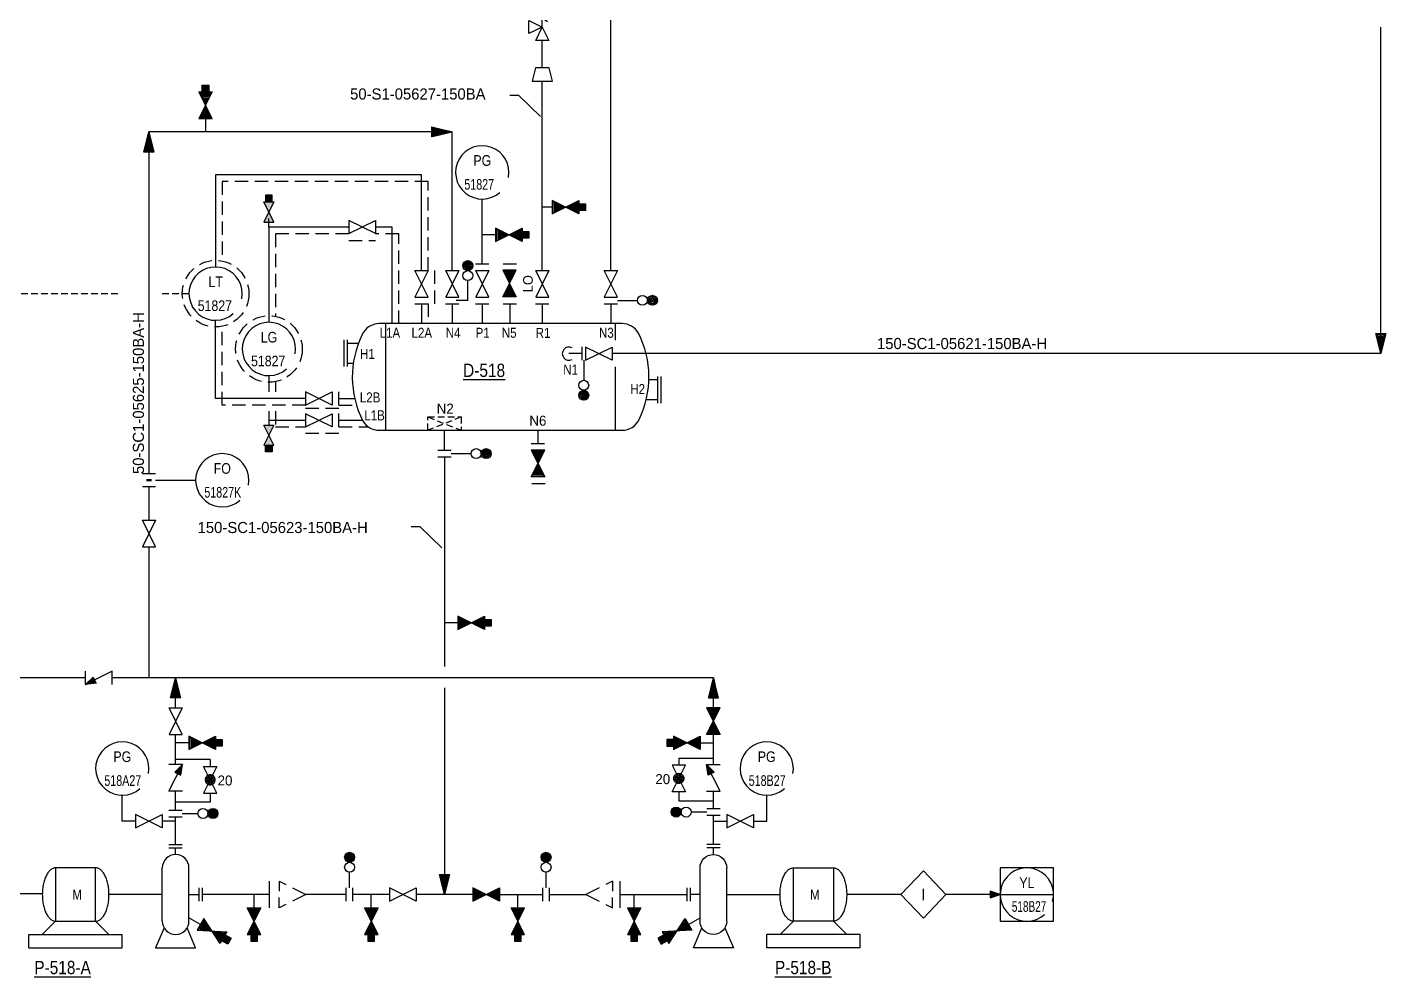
# Model space of a CAD drawing. Extents: x 31 to 826, y 161 to 498.
# Drawn here: x 212.1 to 517.8, y 160.9 to 374.6 of the extents above; entities that cross this region are included whole.
import ezdxf
from ezdxf.enums import TextEntityAlignment as Align

# ---------------------------------------------------------------- set-up
doc = ezdxf.new("R2010")
doc.units = 0
doc.header["$LTSCALE"] = 12
doc.header["$MEASUREMENT"] = 0
doc.header["$PDSIZE"] = 0.075
for name, pattern in [('DASHED2', [0.375, 0.25, -0.125]), ('ELEC-LN', [0.1875, 0.125, -0.0625]), ('HIDDEN2', [0.1875, 0.125, -0.0625])]:
    doc.linetypes.add(name, pattern=pattern)
doc.layers.get('0').update_dxf_attribs({"linetype": 'CONTINUOUS'})
for name, color, linetype in [('3', 7, 'CONTINUOUS'), ('ATEXT', 7, 'CONTINUOUS'), ('AUDIT_I_060309130809-71', 7, 'CONTINUOUS'), ('CODE', 1, 'CONTINUOUS'), ('EL', 3, 'DASHED2'), ('ELECT', 3, 'ELEC-LN'), ('ELECT1', 2, 'CONTINUOUS'), ('EQP', 3, 'CONTINUOUS'), ('EQUIP', 3, 'CONTINUOUS'), ('FREE-TEXT', 1, 'CONTINUOUS'), ('GRA', 7, 'CONTINUOUS'), ('INS', 2, 'CONTINUOUS'), ('INSATT', 2, 'CONTINUOUS'), ('LINENO', 2, 'CONTINUOUS'), ('MIN', 6, 'CONTINUOUS'), ('PIP', 1, 'CONTINUOUS'), ('TEMP', 3, 'CONTINUOUS'), ('TEXT', 7, 'CONTINUOUS')]:
    doc.layers.add(name, color=color, linetype=linetype)
doc.styles.add('AUDIT_D_060309130809-72', font='Dengl.ttf')
doc.styles.add('INS_TAG', font='Dengl.ttf')
doc.styles.add('LETTER', font='Dengl.ttf')
doc.styles.add('SIMPFRAC', font='Dengl.ttf')
doc.styles.get("Standard").update_dxf_attribs({"font": 'Dengl.ttf', "width": 0.75})
doc.styles.add('VAL_TAG', font='Dengl.ttf')
doc.linetypes.add('SOFTWARE', pattern='A,0.75,-0.053571,["O",Standard,S=0.1875,R=0,X=0,Y=-0.09375],-0.196429', length=1)
doc.dimstyles.new('JCO', dxfattribs={"dimtxt": 0.09375, "dimasz": 0.09375, "dimexe": 0.0625, "dimexo": 0.0625, "dimgap": 0.09375, "dimtad": 1, "dimtoh": 1, "dimdec": 4, "dimrnd": 0.0001, "dimzin": 3, "dimdsep": 46, "dimtxsty": 'AUDIT_D_060309130809-72', "dimcen": -0.125, "dimdle": 0.0625, "dimclrd": 2, "dimclre": 2, "dimclrt": 4, "dimadec": 0, "dimazin": 0, "dimtfac": 1, "dimtdec": 4, "dimtix": 1, "dimtmove": 0, "dimatfit": 3, "dimfxl": 1, "dimtolj": 1, "dimtzin": 0, "dimarcsym": 0})

# ---------------------------------------------------------------- blocks, each defined once
blk = doc.blocks.new('AA2')
at = {"layer": 'GRA', "color": 7, "linetype": 'Continuous'}
blk.add_lwpolyline([(0, 0), (0.188, 0.047), (0.188, -0.047), (0, 0), (0.175, 0.034), (0.175, -0.034), (0, 0), (0.162, 0.021), (0.162, -0.022), (0, 0), (0.15, 0.01), (0.15, -0.011), (0, 0), (0.139, 0)], dxfattribs=at)
blk = doc.blocks.new('VALLGA')
for p, q in [((0.125, -0.062), (-0.125, 0.062)), ((-0.125, -0.062), (0.125, 0.062)), ((-0.125, 0.062), (-0.125, -0.062)), ((0.125, 0.062), (0.125, -0.062))]:
    blk.add_line(p, q)
at = {"layer": 'TEXT', "style": 'VAL_TAG'}
for tag, p in [('DISPLAY', (0, 0.09)), ('VALVE_CODE', (0, -0.186))]:
    blk.add_attdef(tag, text='', height=0.09, dxfattribs=at).set_placement(p, align=Align.CENTER)
at = {"layer": 'TEXT', "style": 'VAL_TAG', "flags": 1}
for tag, p in [('VALVE_SIZE', (0, -0.31)), ('VALVE_LINE', (0, -0.434)), ('VALVE_SPEC', (0, -0.559)), ('VALVE_FITT', (0, -0.684)), ('VALVE_DWG', (0, -0.809))]:
    blk.add_attdef(tag, text='', height=0.09, dxfattribs=at).set_placement(p, align=Align.CENTER)
blk = doc.blocks.new('FSV014A')
for p, q in [((-0.062, 0.125), (0.062, 0.125)), ((0, 0), (-0.062, 0.125)), ((0.062, 0.125), (0, 0)), ((0, 0), (0.125, 0.062)), ((0.125, -0.062), (0, 0)), ((0, 0), (0, -0.225)), ((0.125, 0.062), (0.125, -0.062)), ((-0.05, -0.05), (0.05, -0.125)), ((-0.05, -0.1), (0.05, -0.175)), ((-0.05, -0.15), (0.05, -0.225))]:
    blk.add_line(p, q)
blk = doc.blocks.new('HV1')
at = {"layer": 'EQP', "color": 3, "linetype": 'Continuous'}
blk.add_lwpolyline([(0, 0), (0.026, 0.001), (0.052, 0.003), (0.078, 0.006), (0.104, 0.011), (0.129, 0.017), (0.155, 0.024), (0.179, 0.033), (0.203, 0.043), (0.227, 0.054), (0.25, 0.067), (0.272, 0.081), (0.294, 0.095), (0.315, 0.111), (0.335, 0.128), (0.354, 0.146), (0.372, 0.165), (0.389, 0.185), (0.405, 0.206), (0.419, 0.228), (0.433, 0.25), (0.446, 0.273), (0.457, 0.297), (0.467, 0.321), (0.476, 0.345), (0.483, 0.371), (0.489, 0.396), (0.494, 0.422), (0.497, 0.448), (0.499, 0.474), (0.5, 0.5), (0.499, 0.526), (0.497, 0.552), (0.494, 0.578), (0.489, 0.604), (0.483, 0.629), (0.476, 0.655), (0.467, 0.679), (0.457, 0.703), (0.446, 0.727), (0.433, 0.75), (0.419, 0.772), (0.405, 0.794), (0.389, 0.815), (0.372, 0.835), (0.354, 0.854), (0.335, 0.872), (0.315, 0.889), (0.294, 0.905), (0.272, 0.919), (0.25, 0.933), (0.227, 0.946), (0.203, 0.957), (0.179, 0.967), (0.155, 0.976), (0.129, 0.983), (0.104, 0.989), (0.078, 0.994), (0.052, 0.997), (0.026, 0.999), (0, 1)], dxfattribs=at)
blk = doc.blocks.new('F5')
at = {"layer": 'PIP'}
blk.add_lwpolyline([(0.15625, 0.0625), (0.15625, -0.0625)], dxfattribs=at)
blk = doc.blocks.new('A2')
at = {"layer": 'GRA', "color": 7, "linetype": 'Continuous'}
blk.add_lwpolyline([(0, 0), (-0.188, -0.047), (-0.188, 0.047), (0, 0), (-0.182, 0.04), (-0.182, -0.042), (0, 0), (-0.175, 0.034), (-0.175, -0.034), (0, 0), (-0.169, 0.028), (-0.169, -0.028), (0, 0), (-0.162, 0.022), (-0.162, -0.021), (0, 0), (-0.156, 0.016), (-0.156, -0.015), (0, 0), (-0.15, 0.011), (-0.15, -0.01), (0, 0), (-0.144, 0.006), (-0.144, -0.005), (0, 0), (-0.139, 0)], dxfattribs=at)
blk = doc.blocks.new('ORFFLG')
for p, q in [((0, -0.062), (0, 0.062)), ((0.059, -0.024), (0.059, 0.024)), ((0.06, -0.024), (0.06, 0.024)), ((0.061, -0.024), (0.061, 0.024)), ((0.062, -0.024), (0.062, 0.024)), ((0.064, -0.024), (0.064, 0.024)), ((0.066, -0.024), (0.066, 0.024)), ((0.066, -0.024), (0.066, 0.024)), ((0.125, 0.062), (0.125, -0.062))]:
    blk.add_line(p, q)
blk = doc.blocks.new('VN1')
at = {"layer": 'PIP', "color": 1, "linetype": 'Continuous'}
for points in [[(-0.125, -0.063), (-0.125, -0.063), (0.125, 0.063), (0.125, -0.063), (-0.125, 0.063), (-0.125, -0.063)], [(-0.116, -0.051), (-0.116, 0.053), (-0.106, 0.048), (-0.106, -0.047), (-0.098, -0.043), (-0.098, 0.043), (-0.089, 0.039), (-0.089, -0.039), (-0.081, -0.035), (-0.081, 0.035), (-0.072, 0.032), (-0.071, -0.032), (-0.064, -0.028), (-0.064, 0.028), (-0.056, 0.024), (-0.056, -0.023), (-0.048, -0.019), (-0.048, 0.02), (-0.04, 0.016), (-0.04, -0.016), (-0.033, -0.012), (-0.033, 0.012), (-0.024, 0.008), (-0.024, -0.008), (-0.018, -0.005), (-0.018, 0.006), (-0.012, 0.003), (-0.012, -0.002), (-0.006, 0)], [(0.116, -0.051), (0.116, 0.053), (0.106, 0.048), (0.106, -0.047), (0.098, -0.043), (0.098, 0.043), (0.089, 0.039), (0.089, -0.039), (0.081, -0.035), (0.081, 0.035), (0.072, 0.032), (0.071, -0.032), (0.064, -0.028), (0.064, 0.028), (0.056, 0.024), (0.056, -0.023), (0.048, -0.019), (0.048, 0.02), (0.04, 0.016), (0.04, -0.016), (0.033, -0.012), (0.033, 0.012), (0.024, 0.008), (0.024, -0.008), (0.018, -0.005), (0.018, 0.006), (0.012, 0.003), (0.012, -0.002), (0.006, 0)]]:
    blk.add_lwpolyline(points, dxfattribs=at)
blk = doc.blocks.new('VC1')
at = {"layer": 'PIP', "color": 1, "linetype": 'Continuous'}
for points in [[(-0.125, -0.063), (-0.125, -0.063), (-0.125, 0.063), (0.125, -0.063), (0.125, 0.063)], [(0.125, -0.063), (0.055, 0.007), (0.027, -0.049), (0.125, -0.063), (0.055, 0.003), (0.031, -0.046), (0.125, -0.063), (0.055, -0.001), (0.034, -0.043), (0.125, -0.063), (0.055, -0.006), (0.038, -0.041), (0.125, -0.063), (0.055, -0.01), (0.041, -0.038), (0.125, -0.063), (0.056, -0.013), (0.044, -0.037), (0.125, -0.063), (0.057, -0.015), (0.046, -0.036), (0.125, -0.063), (0.058, -0.018), (0.049, -0.035), (0.125, -0.063), (0.059, -0.021), (0.052, -0.035), (0.125, -0.063), (0.059, -0.023), (0.054, -0.034), (0.125, -0.063), (0.06, -0.026), (0.057, -0.033), (0.125, -0.063), (0.061, -0.028), (0.059, -0.032), (0.125, -0.063), (0.06, -0.03)]]:
    blk.add_lwpolyline(points, dxfattribs=at)
blk = doc.blocks.new('plug')
for p, q in [((0, 0.03125), (0.0625, 0.03125)), ((0, -0.03125), (0, 0.03125)), ((0.0625, 0.03125), (0.0625, -0.03125)), ((0.0625, -0.03125), (0, -0.03125))]:
    blk.add_line(p, q)
at = {"const_width": 0.0625}
blk.add_lwpolyline([(0.03125, -0.03125), (0.03125, 0.03125)], dxfattribs=at)
blk = doc.blocks.new('VALSGAC')
at = {"layer": 'AUDIT_I_060309130809-71'}
for p, q in [((-0.094, -0.047), (0.094, 0.047)), ((0.094, -0.047), (-0.094, 0.047)), ((-0.094, 0.047), (-0.094, -0.047)), ((0.094, 0.047), (0.094, -0.047))]:
    blk.add_line(p, q, dxfattribs=at)
for p in [(-0.094, 0), (0.094, 0)]:
    blk.add_point(p, dxfattribs=at)
blk.add_solid([(-0.094, 0.047), (-0.094, -0.047), (0.094, -0.047), (0.094, 0.047)], dxfattribs=at)
at = {"layer": 'CODE', "style": 'VAL_TAG'}
for tag, p in [('DISPLAY', (0, 0.108)), ('VALVE_CODE', (0, -0.188))]:
    blk.add_attdef(tag, text='', height=0.0938, dxfattribs=at).set_placement(p, align=Align.CENTER)
at = {"layer": 'CODE', "style": 'VAL_TAG', "flags": 1}
blk.add_attdef('VALVE_SIZE', text='', height=0.0938, dxfattribs=at).set_placement((0, -0.312), align=Align.CENTER)
for tag, p in [('VALVE_LINE', (0, -0.439)), ('VALVE_SPEC', (0, -0.564)), ('VALVE_FITT', (0, -0.689)), ('VALVE_DWG', (0, -0.814))]:
    blk.add_attdef(tag, text='', height=0.09, rotation=360, dxfattribs=at).set_placement(p, align=Align.CENTER)
blk = doc.blocks.new('INS07_new')
blk.add_lwpolyline([(-0.25, 0.25), (-0.25, -0.25), (0.25, -0.25), (0.25, 0.25)], close=True)
blk.add_lwpolyline([(-0.25, 0), (0.25, 0)])
blk.add_arc((0, 0), 0.25, 345.0872, 311.8048)
at = {"style": 'INS_TAG', "flags": 1}
blk.add_attdef('INS_HOST', text='', height=0.1, dxfattribs=at).set_placement((0, 0.269), align=Align.CENTER)
at = {"style": 'INS_TAG', "width": 0.8649}
for tag, p in [('INS_SERVICE', (0, 0.061)), ('INS_NUM', (0, -0.162))]:
    blk.add_attdef(tag, text='', height=0.1, dxfattribs=at).set_placement(p, align=Align.CENTER)
blk = doc.blocks.new('INS01B')
blk.add_arc((0, 0), 0.25, 349.1931, 311.4096)
at = {"style": 'INS_TAG', "flags": 1}
blk.add_attdef('INS_HOST', text='', height=0.1, dxfattribs=at).set_placement((0, 0.269), align=Align.CENTER)
at = {"style": 'INS_TAG'}
blk.add_attdef('INS_SERVICE', text='', height=0.1, dxfattribs=at).set_placement((0, 0.061), align=Align.CENTER)
blk.add_attdef('INS_NUM', (-0.168, -0.163), '', height=0.1, dxfattribs=at)
blk = doc.blocks.new('AA3')
at = {"layer": 'GRA', "color": 7, "linetype": 'Continuous'}
blk.add_lwpolyline([(0, 0), (0.094, 0.031), (0.094, -0.031), (0, 0), (0.088, 0.02), (0.088, -0.02), (0, 0), (0.082, 0.012), (0.082, -0.012), (0, 0), (0.076, 0.006), (0.076, -0.006), (0, 0), (0.072, 0)], dxfattribs=at)
blk = doc.blocks.new('PIP2')
at = {"layer": 'ATEXT', "color": 7, "linetype": 'Continuous'}
for p, q in [((0.063, 0), (0.063, 0)), ((-0.063, 0), (-0.063, 0))]:
    blk.add_line(p, q, dxfattribs=at)
at = {"layer": 'PIP', "color": 1, "linetype": 'Continuous'}
blk.add_lwpolyline([(0.063, -0.063), (0.063, -0.063), (-0.063, -0.094), (-0.063, 0.094), (0.063, 0.063), (0.063, -0.063)], dxfattribs=at)
blk = doc.blocks.new('-VGL1')
at = {"layer": '3', "color": 1, "linetype": 'Continuous'}
for points in [[(-0.125, -0.063), (-0.125, -0.063), (-0.125, 0.063), (0.125, -0.063), (0.125, 0.063), (-0.125, -0.063)], [(-0.047, 0), (-0.047, 0), (0, 0.047), (0.047, 0), (0, -0.047), (-0.047, 0)], [(0.047, 0), (0.047, 0.002), (0.047, 0.003), (0.047, 0.005), (0.046, 0.007), (0.046, 0.008), (0.046, 0.01), (0.045, 0.011), (0.045, 0.013), (0.045, 0.014), (0.044, 0.016), (0.043, 0.018), (0.043, 0.019), (0.042, 0.021), (0.041, 0.022), (0.041, 0.023), (0.04, 0.025), (0.039, 0.026), (0.038, 0.028), (0.037, 0.029), (0.036, 0.03), (0.035, 0.031), (0.034, 0.033), (0.033, 0.034), (0.031, 0.035), (0.03, 0.036), (0.029, 0.037), (0.028, 0.038), (0.026, 0.039), (0.025, 0.04), (0.023, 0.041), (0.022, 0.041), (0.021, 0.042), (0.019, 0.043), (0.018, 0.043), (0.016, 0.044), (0.014, 0.045), (0.013, 0.045), (0.011, 0.045), (0.01, 0.046), (0.008, 0.046), (0.007, 0.046), (0.005, 0.047), (0.003, 0.047), (0.002, 0.047), (0, 0.047), (-0.002, 0.047), (-0.003, 0.047), (-0.005, 0.047), (-0.007, 0.046), (-0.008, 0.046), (-0.01, 0.046), (-0.011, 0.045), (-0.013, 0.045), (-0.014, 0.045), (-0.016, 0.044), (-0.018, 0.043), (-0.019, 0.043), (-0.021, 0.042), (-0.022, 0.041), (-0.023, 0.041), (-0.025, 0.04), (-0.026, 0.039), (-0.028, 0.038), (-0.029, 0.037), (-0.03, 0.036), (-0.031, 0.035), (-0.033, 0.034), (-0.034, 0.033), (-0.035, 0.031), (-0.036, 0.03), (-0.037, 0.029), (-0.038, 0.028), (-0.039, 0.026), (-0.04, 0.025), (-0.041, 0.023), (-0.041, 0.022), (-0.042, 0.021), (-0.043, 0.019), (-0.043, 0.018), (-0.044, 0.016), (-0.045, 0.014), (-0.045, 0.013), (-0.045, 0.011), (-0.046, 0.01), (-0.046, 0.008), (-0.046, 0.007), (-0.047, 0.005), (-0.047, 0.003), (-0.047, 0.002), (-0.047, 0), (-0.047, -0.002), (-0.047, -0.003), (-0.047, -0.005), (-0.046, -0.007), (-0.046, -0.008)], [(-0.031, 0), (-0.031, 0), (0, 0.031), (0.031, 0), (0, -0.031), (-0.031, 0)], [(-0.016, 0), (-0.016, 0), (0, 0.016), (0.016, 0), (0, -0.016), (-0.016, 0)], [(-0.046, -0.008), (-0.046, -0.01), (-0.045, -0.011), (-0.045, -0.013), (-0.045, -0.014), (-0.044, -0.016), (-0.043, -0.018), (-0.043, -0.019), (-0.042, -0.021), (-0.041, -0.022), (-0.041, -0.023), (-0.04, -0.025), (-0.039, -0.026), (-0.038, -0.028), (-0.037, -0.029), (-0.036, -0.03), (-0.035, -0.031), (-0.034, -0.033), (-0.033, -0.034), (-0.031, -0.035), (-0.03, -0.036), (-0.029, -0.037), (-0.028, -0.038), (-0.026, -0.039), (-0.025, -0.04), (-0.023, -0.041), (-0.022, -0.041), (-0.021, -0.042), (-0.019, -0.043), (-0.018, -0.043), (-0.016, -0.044), (-0.014, -0.045), (-0.013, -0.045), (-0.011, -0.045), (-0.01, -0.046), (-0.008, -0.046), (-0.007, -0.046), (-0.005, -0.047), (-0.003, -0.047), (-0.002, -0.047), (0, -0.047), (0.002, -0.047), (0.003, -0.047), (0.005, -0.047), (0.007, -0.046), (0.008, -0.046), (0.01, -0.046), (0.011, -0.045), (0.013, -0.045), (0.014, -0.045), (0.016, -0.044), (0.018, -0.043), (0.019, -0.043), (0.021, -0.042), (0.022, -0.041), (0.023, -0.041), (0.025, -0.04), (0.026, -0.039), (0.028, -0.038), (0.029, -0.037), (0.03, -0.036), (0.031, -0.035), (0.033, -0.034), (0.034, -0.033), (0.035, -0.031), (0.036, -0.03), (0.037, -0.029), (0.038, -0.028), (0.039, -0.026), (0.04, -0.025), (0.041, -0.023), (0.041, -0.022), (0.042, -0.021), (0.043, -0.019), (0.043, -0.018), (0.044, -0.016), (0.045, -0.014), (0.045, -0.013), (0.045, -0.011), (0.046, -0.01), (0.046, -0.008), (0.046, -0.007), (0.047, -0.005), (0.047, -0.003), (0.047, -0.002), (0.047, 0)]]:
    blk.add_lwpolyline(points, dxfattribs=at)
at = {"layer": 'ATEXT', "color": 7, "linetype": 'Continuous'}
for p, q in [((-0.125, 0), (-0.125, 0)), ((0.125, 0), (0.125, 0))]:
    blk.add_line(p, q, dxfattribs=at)
blk = doc.blocks.new('S7')
for p, q in [((0, 0.0625), (0, 0.0157)), ((0, -0.0625), (0, -0.014))]:
    blk.add_line(p, q)
for points in [[(0, 0.0625), (0.0312, 0.0469)], [(0.0625, 0.0312), (0.125, 0), (0.0625, -0.0312)], [(0.0312, -0.0469), (0, -0.0625)]]:
    blk.add_lwpolyline(points)

msp = doc.modelspace()

# ---------------------------------------------------------------- linework, layer by layer
at = {"layer": 'EL', "color": 3}
for p, q in [((255.96, 339.86), (255.96, 321.94)), ((302.26, 339.86), (255.96, 339.86)), ((302.26, 319.84), (302.26, 339.86)), ((284.46, 328.09), (267.96, 328.09)), ((267.96, 328.09), (267.96, 309.49)), ((295.71, 328.09), (290.46, 328.09)), ((295.71, 307.84), (295.71, 328.09)), ((284.46, 326.59), (290.46, 326.59)), ((303.76, 312.34), (303.76, 319.84)), ((302.26, 312.34), (302.26, 307.84)), ((255.96, 289.49), (255.96, 307.24)), ((267.96, 294.79), (267.96, 292.53)), ((274.71, 289.49), (255.96, 289.49)), ((267.96, 288.12), (267.96, 284.59)), ((282.21, 288.74), (274.71, 288.74)), ((282.21, 289.49), (286.16, 289.49)), ((267.96, 284.59), (274.71, 284.59)), ((282.21, 284.59), (288.85, 284.59)), ((282.21, 283.09), (274.71, 283.09))]:
    msp.add_line(p, q, dxfattribs=at)
for centre in [(254.46, 314.59), (266.46, 302.14)]:
    msp.add_circle(centre, 7.5, dxfattribs=at)
at = {"layer": 'ELECT'}
for points in [[(232.42, 314.59), (192.21, 314.59)], [(248.46, 314.59), (241.71, 314.59)]]:
    msp.add_lwpolyline(points, dxfattribs=at)
at = {"layer": 'ELECT1', "linetype": 'SOFTWARE'}
for p, q in [((215.46, 179.52), (203.26, 179.52)), ((408.64, 179.37), (396.45, 179.37)), ((430.99, 179.37), (418.79, 179.37))]:
    msp.add_line(p, q, dxfattribs=at)
at = {"layer": 'EQP'}
for p, q in [((283.31, 304.2), (283.31, 298.2)), ((284.06, 304.2), (284.06, 298.2)), ((284.06, 303.45), (286.59, 303.45)), ((284.06, 298.95), (285.44, 298.95)), ((353.85, 295.2), (351.94, 295.2)), ((353.85, 295.95), (353.85, 289.95)), ((354.6, 295.95), (354.6, 289.95)), ((353.85, 290.7), (351.33, 290.7))]:
    msp.add_line(p, q, dxfattribs=at)
at = {"layer": 'EQP', "color": 3, "linetype": 'Continuous'}
for p, q in [((245.46, 188.37), (245.46, 189.87)), ((366.45, 188.37), (366.45, 189.87)), ((218.46, 185.37), (218.46, 173.37)), ((227.46, 185.37), (218.46, 185.37)), ((227.46, 173.37), (227.46, 185.37)), ((384.45, 173.37), (384.45, 185.37)), ((384.45, 185.37), (393.45, 185.37)), ((393.45, 185.37), (393.45, 173.37)), ((242.46, 179.37), (230.46, 179.37)), ((248.46, 179.37), (250.71, 179.37)), ((363.45, 179.37), (361.2, 179.37)), ((369.45, 179.37), (381.45, 179.37)), ((218.46, 173.37), (215.46, 170.37)), ((218.46, 173.37), (227.46, 173.37)), ((230.46, 170.37), (227.46, 173.37)), ((242.84, 171.89), (240.96, 167.37)), ((249.96, 167.37), (248.07, 171.89)), ((361.95, 167.37), (363.83, 171.89)), ((369.06, 171.89), (370.95, 167.37)), ((381.45, 170.37), (384.45, 173.37)), ((393.45, 173.37), (384.45, 173.37)), ((393.45, 173.37), (396.45, 170.37)), ((212.46, 170.37), (233.46, 170.37)), ((212.46, 167.37), (212.46, 170.37)), ((233.46, 167.37), (233.46, 170.37)), ((399.45, 170.37), (378.45, 170.37)), ((378.45, 167.37), (378.45, 170.37)), ((399.45, 167.37), (399.45, 170.37)), ((212.46, 167.37), (233.46, 167.37)), ((240.96, 167.37), (249.96, 167.37)), ((370.95, 167.37), (361.95, 167.37)), ((399.45, 167.37), (378.45, 167.37))]:
    msp.add_line(p, q, dxfattribs=at)
for points in [[(248.46, 185.37, 1), (242.46, 185.37, 1)], [(363.45, 185.37, -1), (369.45, 185.37, -1)], [(242.46, 173.37, 1), (248.46, 173.37, 1)], [(369.45, 173.37, -1), (363.45, 173.37, -1)]]:
    msp.add_lwpolyline(points, format="xyb", dxfattribs=at)
for points in [[(242.46, 173.37), (242.46, 185.37)], [(248.46, 173.36), (248.46, 185.37)], [(363.45, 173.36), (363.45, 185.37)], [(369.45, 173.37), (369.45, 185.37)]]:
    msp.add_lwpolyline(points, dxfattribs=at)
at = {"layer": 'EQUIP'}
for p, q in [((299.26, 312.34), (302.26, 312.34)), ((300.76, 312.34), (300.76, 307.84)), ((306.21, 312.34), (309.21, 312.34)), ((307.71, 312.34), (307.71, 307.84)), ((312.96, 312.34), (315.96, 312.34)), ((314.46, 312.34), (314.46, 307.84)), ((319.18, 312.34), (322.18, 312.34)), ((320.68, 312.34), (320.68, 307.84)), ((326.46, 312.34), (329.46, 312.34)), ((327.96, 312.34), (327.96, 307.84)), ((341.86, 312.34), (344.86, 312.34)), ((343.36, 312.34), (343.36, 307.84)), ((344.46, 307.84), (292.71, 307.84)), ((292.71, 307.84), (292.71, 283.84)), ((344.46, 304.09), (344.46, 307.84)), ((336.96, 301.09), (333.96, 301.09)), ((336.96, 299.59), (336.96, 302.59)), ((344.46, 283.84), (344.46, 298.09)), ((282.21, 289.49), (282.21, 292.49)), ((282.21, 290.99), (285.76, 290.99)), ((282.21, 284.59), (282.21, 287.59)), ((282.21, 286.09), (287.52, 286.09)), ((292.71, 283.84), (344.46, 283.84)), ((305.95, 279.34), (305.95, 283.84)), ((304.45, 279.34), (307.45, 279.34)), ((304.45, 277.84), (307.45, 277.84))]:
    msp.add_line(p, q, dxfattribs=at)
at = {"layer": 'EQUIP', "linetype": 'HIDDEN2'}
for p, q in [((302.2, 283.84), (302.2, 286.84)), ((302.2, 286.84), (309.7, 286.84)), ((302.2, 286.84), (309.7, 283.84)), ((309.7, 286.84), (302.2, 283.84)), ((309.7, 286.84), (309.7, 283.84))]:
    msp.add_line(p, q, dxfattribs=at)
at = {"layer": 'EQUIP'}
for points in [[(292.71, 307.84), (291.26, 307.84, 0.293974), (287.42, 305.38, 0.235907), (287.58, 285.97, 0.269638), (291.26, 283.84), (292.71, 283.84)], [(349.75, 286.31, 0.235907), (349.58, 305.71, 0.269638), (345.91, 307.84), (344.46, 307.84)], [(344.46, 283.84), (345.91, 283.84, 0.293974), (349.75, 286.31, 0.235907)]]:
    msp.add_lwpolyline(points, format="xyb", dxfattribs=at)
msp.add_arc((333.96, 301.09), 1.5, 62.1214, 297.8786, dxfattribs=at)
at = {"layer": 'INS'}
for p, q in [((300.76, 341.36), (254.46, 341.36)), ((254.46, 341.36), (254.46, 320.59)), ((300.76, 319.84), (300.76, 341.36)), ((314.46, 321.34), (314.46, 335.89)), ((284.46, 329.59), (266.46, 329.59)), ((266.46, 329.59), (266.46, 308.14)), ((317.46, 327.81), (314.46, 327.81)), ((254.46, 290.99), (254.46, 308.59)), ((266.46, 296.14), (266.46, 292.53)), ((274.71, 290.99), (254.46, 290.99)), ((266.46, 288.17), (266.46, 284.97)), ((266.46, 286.09), (274.71, 286.09)), ((233.46, 195.87), (233.46, 201.72)), ((378.45, 195.87), (378.45, 201.72)), ((236.46, 195.87), (233.46, 195.87)), ((375.45, 195.87), (378.45, 195.87))]:
    msp.add_line(p, q, dxfattribs=at)
at = {"layer": 'INS', "color": 2, "linetype": 'Continuous'}
for p, q in [((408.64, 179.37), (413.72, 184.71)), ((413.72, 184.71), (418.79, 179.37)), ((413.72, 174.03), (408.64, 179.37)), ((418.79, 179.37), (413.72, 174.03))]:
    msp.add_line(p, q, dxfattribs=at)
at = {"layer": 'INS'}
for points in [[(266.46, 329.59), (266.46, 331.47)], [(240.96, 272.59), (249.96, 272.59)]]:
    msp.add_lwpolyline(points, dxfattribs=at)
at = {"layer": 'MIN', "color": 6, "linetype": 'Continuous'}
for p, q in [((343.36, 319.84), (343.36, 389.59)), ((516.63, 301.09), (516.63, 374.53)), ((327.96, 365.42), (327.96, 371.59)), ((327.96, 319.84), (327.96, 362.42)), ((252.16, 353.98), (252.16, 350.98)), ((307.71, 350.98), (239.46, 350.98)), ((239.46, 350.98), (239.46, 274.09)), ((307.71, 319.84), (307.71, 350.98)), ((330.21, 334.07), (327.96, 334.07)), ((294.21, 329.59), (290.46, 329.59)), ((294.21, 307.84), (294.21, 329.59)), ((516.63, 301.09), (343.71, 301.09)), ((326.99, 283.84), (326.99, 280.84)), ((325.49, 280.84), (328.49, 280.84)), ((305.95, 277.84), (305.95, 230.71)), ((239.46, 271.09), (239.46, 263.59)), ((239.46, 257.59), (239.46, 228.12)), ((308.95, 240.5), (305.95, 240.5)), ((225.21, 228.12), (208.81, 228.12)), ((366.45, 228.12), (231.21, 228.12)), ((245.46, 221.37), (245.46, 228.12)), ((366.45, 221.37), (366.45, 228.12)), ((305.95, 225.92), (305.95, 179.37)), ((245.46, 208.62), (245.46, 215.37)), ((366.45, 208.62), (366.45, 215.37)), ((248.46, 213.49), (245.46, 213.49)), ((363.45, 213.49), (366.45, 213.49)), ((253.23, 209.75), (245.46, 209.75)), ((253.23, 209.75), (253.23, 208.19)), ((358.67, 210.06), (366.45, 210.06)), ((358.67, 210.06), (358.67, 208.5)), ((245.46, 198.36), (245.46, 202.62)), ((253.23, 202.19), (253.23, 200.13)), ((358.67, 202.5), (358.67, 200.44)), ((366.45, 198.67), (366.45, 202.62)), ((253.23, 200.13), (245.46, 200.13)), ((358.67, 200.44), (366.45, 200.44)), ((245.46, 195.87), (242.46, 195.87)), ((245.46, 190.62), (245.46, 196.86)), ((366.45, 190.62), (366.45, 197.17)), ((366.45, 195.87), (369.45, 195.87)), ((266.47, 179.37), (251.46, 179.37)), ((263.09, 176.37), (263.09, 179.37)), ((283.85, 179.37), (274.72, 179.37)), ((293.6, 179.37), (285.35, 179.37)), ((289.48, 176.37), (289.48, 179.37)), ((312.3, 179.37), (299.6, 179.37)), ((318.3, 179.37), (328.05, 179.37)), ((322.43, 176.37), (322.43, 179.37)), ((329.55, 179.37), (337.78, 179.37)), ((345.43, 179.37), (360.45, 179.37)), ((348.65, 176.37), (348.65, 179.37)), ((251.05, 172.64), (248.46, 174.14)), ((360.85, 172.64), (363.45, 174.14))]:
    msp.add_line(p, q, dxfattribs=at)
at = {"layer": 'PIP'}
for p, q in [((310.06, 320.9), (311.19, 322.03)), ((310.44, 320.9), (311.19, 321.65)), ((310.81, 320.9), (311.19, 321.28)), ((311.19, 322.03), (312.31, 320.9)), ((311.19, 321.65), (311.94, 320.9)), ((311.19, 321.28), (311.56, 320.9)), ((312.96, 321.34), (315.96, 321.34)), ((319.18, 321.34), (322.18, 321.34)), ((311.19, 319.78), (310.06, 320.9)), ((310.06, 320.9), (310.44, 320.9)), ((311.19, 320.15), (310.44, 320.9)), ((310.44, 320.9), (310.81, 320.9)), ((311.19, 320.53), (310.81, 320.9)), ((312.31, 320.9), (311.19, 319.78)), ((311.94, 320.9), (311.19, 320.15)), ((311.56, 320.9), (311.19, 320.53)), ((311.19, 313.03), (308.58, 313.03)), ((351.61, 313.09), (352.74, 314.22)), ((352.74, 311.97), (351.61, 313.09)), ((351.99, 313.09), (352.74, 313.84)), ((352.74, 312.34), (351.99, 313.09)), ((352.36, 313.09), (352.74, 313.47)), ((352.74, 312.72), (352.36, 313.09)), ((352.74, 314.22), (353.86, 313.09)), ((352.74, 314.22), (352.74, 313.84)), ((352.74, 313.84), (353.49, 313.09)), ((352.74, 313.84), (352.74, 313.47)), ((352.74, 313.47), (353.11, 313.09)), ((353.86, 313.09), (352.74, 311.97)), ((353.49, 313.09), (352.74, 312.34)), ((353.11, 313.09), (352.74, 312.72)), ((336.16, 291.72), (337.28, 292.84)), ((337.28, 290.59), (336.16, 291.72)), ((336.53, 291.72), (337.28, 292.47)), ((337.28, 290.97), (336.53, 291.72)), ((336.91, 291.72), (337.28, 292.09)), ((337.28, 291.34), (336.91, 291.72)), ((337.28, 292.84), (338.41, 291.72)), ((337.28, 292.47), (338.03, 291.72)), ((337.28, 292.09), (337.66, 291.72)), ((338.41, 291.72), (337.28, 290.59)), ((338.03, 291.72), (337.28, 290.97)), ((337.66, 291.72), (337.28, 291.34)), ((338.03, 291.72), (337.66, 291.72)), ((338.41, 291.72), (338.03, 291.72)), ((314.2, 278.59), (315.33, 279.72)), ((315.33, 277.47), (314.2, 278.59)), ((314.58, 278.59), (315.33, 279.34)), ((315.33, 277.84), (314.58, 278.59)), ((314.95, 278.59), (315.33, 278.97)), ((315.33, 278.22), (314.95, 278.59)), ((315.33, 279.72), (316.45, 278.59)), ((315.33, 279.72), (315.33, 279.34)), ((315.33, 279.34), (316.08, 278.59)), ((315.33, 279.34), (315.33, 278.97)), ((315.33, 278.97), (315.7, 278.59)), ((316.45, 278.59), (315.33, 277.47)), ((316.08, 278.59), (315.33, 277.84)), ((315.7, 278.59), (315.33, 278.22)), ((243.96, 198.36), (246.96, 198.36)), ((243.96, 196.86), (246.96, 196.86)), ((367.95, 198.67), (364.95, 198.67)), ((367.95, 197.17), (364.95, 197.17)), ((266.47, 182.37), (266.47, 176.37)), ((283.85, 177.87), (283.85, 180.87)), ((285.35, 177.87), (285.35, 180.87)), ((328.05, 177.87), (328.05, 180.87)), ((329.55, 177.87), (329.55, 180.87)), ((345.43, 182.37), (345.43, 176.37))]:
    msp.add_line(p, q, dxfattribs=at)
at = {"layer": 'PIP', "color": 1, "linetype": 'Continuous'}
for p, q in [((243.96, 190.62), (246.96, 190.62)), ((243.96, 189.87), (246.96, 189.87)), ((367.95, 190.62), (364.95, 190.62)), ((367.95, 189.87), (364.95, 189.87))]:
    msp.add_line(p, q, dxfattribs=at)
at = {"layer": 'PIP'}
for points in [[(311.19, 319.78), (311.19, 322.03)], [(311.19, 313.03), (311.19, 317.53)], [(344.86, 313.09), (349.36, 313.09)], [(351.61, 313.09), (353.86, 313.09)], [(337.28, 299.59), (337.28, 295.09)], [(337.28, 292.84), (337.28, 290.59)], [(307.45, 278.59), (311.95, 278.59)], [(314.2, 278.59), (316.45, 278.59)], [(325.58, 271.84), (328.59, 271.84)], [(246.96, 197.61), (250.47, 197.61)], [(364.95, 197.92), (361.43, 197.92)], [(284.6, 180.87), (284.6, 184.38)], [(328.8, 180.87), (328.8, 184.38)]]:
    msp.add_lwpolyline(points, dxfattribs=at)
at = {"layer": 'PIP', "const_width": 1.12}
for points in [[(253.85, 198.17, 1), (253.85, 197.04, 1)], [(358.06, 198.48, -1), (358.06, 197.35, -1)], [(285.16, 187.76, -1), (284.04, 187.76, -1)], [(329.36, 187.76, -1), (328.24, 187.76, -1)]]:
    msp.add_lwpolyline(points, format="xyb", close=True, dxfattribs=at)
at = {"layer": 'PIP'}
for centre in [(311.19, 320.9), (311.19, 318.65), (350.49, 313.09), (352.74, 313.09), (337.28, 293.97), (337.28, 291.72), (313.08, 278.59), (315.33, 278.59), (251.6, 197.61), (253.85, 197.61), (358.06, 197.92), (360.31, 197.92), (284.6, 187.76), (284.6, 185.51), (328.8, 187.76), (328.8, 185.51)]:
    msp.add_circle(centre, 1.12, dxfattribs=at)

# ---------------------------------------------------------------- block references
at = {"color": 7, "linetype": 'Continuous', "zscale": 24}
for name, p, xscale, yscale in [('A2', (307.63, 350.98), 23.9998928832, 23.9998928832), ('VC1', (228.21, 228.12), -23.9998928832, 23.9998928832), ('HV1', (218.46, 185.37), -5.999973220799999, -11.9999464416), ('HV1', (227.46, 173.37), 5.999973220799999, 11.9999464416), ('HV1', (384.45, 173.37), -5.999973220799999, 11.9999464416), ('HV1', (393.45, 185.37), 5.999973220799999, -11.9999464416), ('F5', (247.71, 179.37), 23.9998928832, 23.9998928832), ('F5', (364.2, 179.37), -23.9998928832, 23.9998928832)]:
    msp.add_blockref(name, p, dxfattribs=dict(at, xscale=xscale, yscale=yscale))
for name, p, xscale, yscale, rotation in [('A2', (239.46, 350.98), 23.9998928832, 23.9998928832, 89.99999713521694), ('VN1', (320.59, 316.85), -23.99989288320005, -23.99989288320005, 89.99999713521694), ('AA2', (516.63, 301.09), 23.9998928832, 23.9998928832, 89.99999713521694), ('VN1', (326.99, 276.34), -23.99989288320005, -23.99989288320005, 89.99999713521694), ('A2', (245.46, 228.12), 23.9998928832, 23.9998928832, 89.99999713521694), ('A2', (366.45, 228.12), -23.9998928832, 23.9998928832, 270.0000028647831), ('VN1', (366.45, 218.37), -23.99989288320005, -23.99989288320005, 89.99999713521694), ('VC1', (245.46, 205.62), 23.9998928832, 23.9998928832, 90.00000000000001), ('-VGL1', (253.23, 205.19), 23.9998928832, 23.9998928832, 270), ('-VGL1', (358.67, 205.5), -23.9998928832, 23.9998928832, 90), ('VC1', (366.45, 205.62), -23.9998928832, 23.9998928832, 270), ('A2', (305.95, 179.37), 23.9998928832, 23.9998928832, 269.999997135217), ('VN1', (315.3, 179.37), -23.99989288320006, -23.99989288320006, 179.9999971352169)]:
    msp.add_blockref(name, p, dxfattribs=dict(at, xscale=xscale, yscale=yscale, rotation=rotation))
at = {"layer": 'EQP', "color": 3, "linetype": 'Continuous', "yscale": 23.9998928832, "zscale": 24}
for p, xscale in [((246.96, 179.37), 23.9998928832), ((364.95, 179.37), -23.9998928832)]:
    msp.add_blockref('F5', p, dxfattribs=dict(at, xscale=xscale))
at = {"layer": 'FREE-TEXT', "color": 7, "linetype": 'Continuous', "xscale": -24, "yscale": 24, "zscale": 24, "rotation": 270}
msp.add_blockref('PIP2', (327.96, 363.92), dxfattribs=at)
at = {"layer": 'INS'}
ref = msp.add_blockref('INS01B', (314.46, 341.89), dxfattribs=dict(at, xscale=24, yscale=24, zscale=24))
ref.add_attrib('INS_SERVICE', 'PG', dxfattribs={"layer": 'INSATT', "height": 2.4, "style": 'INS_TAG', "width": 0.8649}).set_placement((314.46, 343.36), align=Align.CENTER)
ref.add_attrib('INS_NUM', '51827', (310.42, 337.99), dxfattribs={"layer": 'INSATT', "height": 2.4, "width": 0.75})
at = {"layer": 'INS', "yscale": 24, "zscale": 24}
for name, p, xscale, rotation in [('plug', (266.46, 335.22), -24, 270), ('VALSGAC', (266.46, 332.97), -24, 89.99978954085029), ('VALSGAC', (266.46, 282.72), 24, 90.0002104591497), ('plug', (266.46, 280.47), 24, 270)]:
    msp.add_blockref(name, p, dxfattribs=dict(at, xscale=xscale, rotation=rotation))
at = {"layer": 'INS'}
ref = msp.add_blockref('INS01B', (254.46, 314.59), dxfattribs=dict(at, xscale=24, yscale=24, zscale=24))
ref.add_attrib('INS_SERVICE', 'LT', dxfattribs={"layer": 'INSATT', "height": 2.4, "style": 'INS_TAG', "width": 0.8649}).set_placement((254.46, 316.06), align=Align.CENTER)
ref.add_attrib('INS_NUM', '51827', (250.42, 310.69), dxfattribs={"layer": 'INSATT', "height": 2.4, "style": 'INS_TAG', "width": 0.8649})
ref = msp.add_blockref('INS01B', (266.46, 302.14), dxfattribs=dict(at, xscale=24, yscale=24, zscale=24))
ref.add_attrib('INS_SERVICE', 'LG', dxfattribs={"layer": 'INSATT', "height": 2.4, "style": 'INS_TAG', "width": 0.8649}).set_placement((266.46, 303.6), align=Align.CENTER)
ref.add_attrib('INS_NUM', '51827', (262.42, 298.24), dxfattribs={"layer": 'INSATT', "height": 2.4, "width": 0.8649})
ref = msp.add_blockref('INS01B', (255.96, 272.59), dxfattribs=dict(at, xscale=24, yscale=24, zscale=24))
ref.add_attrib('INS_SERVICE', 'FO', dxfattribs={"layer": 'INSATT', "height": 2.4, "style": 'INS_TAG', "width": 0.8649}).set_placement((255.96, 274.06), align=Align.CENTER)
ref.add_attrib('INS_NUM', '51827K', (251.92, 268.69), dxfattribs={"layer": 'INSATT', "height": 2.4, "width": 0.75})
ref = msp.add_blockref('INS01B', (233.46, 207.72), dxfattribs=dict(at, xscale=24, yscale=24, zscale=24))
ref.add_attrib('INS_SERVICE', 'PG', dxfattribs={"layer": 'INSATT', "height": 2.4, "style": 'INS_TAG', "width": 0.8649}).set_placement((233.46, 209.19), align=Align.CENTER)
ref.add_attrib('INS_NUM', '518A27', (229.42, 203.82), dxfattribs={"layer": 'INSATT', "height": 2.4, "width": 0.75})
ref = msp.add_blockref('INS01B', (378.45, 207.72), dxfattribs=dict(at, xscale=24, yscale=24, zscale=24))
ref.add_attrib('INS_SERVICE', 'PG', dxfattribs={"layer": 'INSATT', "height": 2.4, "style": 'INS_TAG', "width": 0.8649}).set_placement((378.45, 209.19), align=Align.CENTER)
ref.add_attrib('INS_NUM', '518B27', (374.41, 203.82), dxfattribs={"layer": 'INSATT', "height": 2.4, "width": 0.75})
ref = msp.add_blockref('INS07_new', (436.99, 179.37), dxfattribs=dict(at, xscale=24, yscale=24, zscale=24))
ref.add_attrib('INS_SERVICE', 'YL', dxfattribs={"layer": 'INSATT', "height": 2.4, "style": 'INS_TAG', "width": 0.8649}).set_placement((436.99, 180.83), align=Align.CENTER)
ref.add_attrib('INS_NUM', '518B27', dxfattribs={"layer": 'INSATT', "height": 2.4, "style": 'INS_TAG', "width": 0.7}).set_placement((437.48, 175.48), align=Align.CENTER)
at = {"layer": 'PIP', "xscale": 24, "yscale": 24, "zscale": 24}
for name, p, rotation in [('FSV014A', (327.96, 374.59), 180), ('VALLGA', (300.76, 316.84), 90.00021045914967), ('VALLGA', (307.71, 316.84), 90.00021045914967), ('VALLGA', (314.46, 316.84), 90.00021045914967), ('VALLGA', (343.36, 316.84), 90.00021045914967), ('ORFFLG', (239.46, 271.09), 90.00021045914967), ('VALLGA', (239.46, 260.59), 90.00021045914967), ('VALLGA', (245.46, 218.37), 90.00021045914967)]:
    msp.add_blockref(name, p, dxfattribs=dict(at, rotation=rotation))
at = {"layer": 'PIP', "yscale": 24, "zscale": 24}
for p, xscale in [((287.46, 329.59), 24), ((340.71, 301.09), 24), ((277.71, 290.99), 24), ((277.71, 286.09), 24), ((239.46, 195.87), 24), ((372.45, 195.87), -24), ((296.6, 179.37), 24)]:
    msp.add_blockref('VALLGA', p, dxfattribs=dict(at, xscale=xscale))
at = {"layer": 'PIP'}
ref = msp.add_blockref('VALLGA', (327.96, 316.84), dxfattribs=dict(at, xscale=24, yscale=24, zscale=24, rotation=90.00021045914967))
ref.add_attrib('DISPLAY', 'LO', dxfattribs={"layer": 'TEXT', "height": 2.16, "rotation": 90.0002, "style": 'SIMPFRAC'}).set_placement((325.81, 316.84), align=Align.CENTER)
at = {"layer": 'TEMP', "yscale": 48, "zscale": 48}
for p, xscale in [((268.72, 179.37), 48), ((343.78, 179.37), -48)]:
    msp.add_blockref('S7', p, dxfattribs=dict(at, xscale=xscale))
at = {"layer": 'TEXT', "zscale": 24}
for name, p, xscale, yscale, rotation in [('plug', (252.16, 359.98), 24, 24, 90), ('VN1', (252.16, 356.98), 23.9998928832, 23.9998928832, 90), ('VN1', (263.09, 173.37), -23.9998928832, 23.99989288319999, 90), ('VN1', (289.48, 173.37), -23.9998928832, 23.99989288319999, 90), ('VN1', (322.43, 173.37), -23.9998928832, 23.99989288319999, 90), ('VN1', (348.65, 173.37), -23.9998928832, 23.99989288319999, 90), ('VN1', (253.65, 171.14), 23.9998928832, 23.9998928832, 329.9999999999999), ('VN1', (358.25, 171.14), -23.9998928832, 23.9998928832, 29.99999999999997), ('plug', (256.25, 169.64), 24, 24, 329.9999999999999), ('plug', (263.09, 170.37), -24, 24, 90), ('plug', (289.48, 170.37), -24, 24, 90), ('plug', (322.43, 170.37), -24, 24, 90), ('plug', (348.65, 170.37), -24, 24, 90), ('plug', (355.65, 169.64), -24, 24, 30.00000000000006)]:
    msp.add_blockref(name, p, dxfattribs=dict(at, xscale=xscale, yscale=yscale, rotation=rotation))
for name, p, xscale, yscale in [('VN1', (333.21, 334.07), 23.9998928832, 23.9998928832), ('plug', (336.21, 334.07), 24, 24), ('VN1', (320.46, 327.81), 23.9998928832, 23.9998928832), ('plug', (323.46, 327.81), 24, 24), ('VN1', (311.95, 240.5), 23.9998928832, 23.9998928832), ('plug', (314.95, 240.5), 24, 24), ('VN1', (251.46, 213.49), 23.9998928832, 23.9998928832), ('plug', (254.46, 213.49), 24, 24), ('plug', (357.45, 213.49), -24, 24), ('VN1', (360.45, 213.49), -23.9998928832, 23.99989288319999), ('AA3', (430.99, 179.37), -23.9998928832, 23.9998928832)]:
    msp.add_blockref(name, p, dxfattribs=dict(at, xscale=xscale, yscale=yscale))

# ---------------------------------------------------------------- texts
at = {"style": 'LETTER'}
for s, p in [('50-S1-05627-150BA', (284.71, 358.28)), ('150-SC1-05621-150BA-H', (403.26, 302.12)), ('150-SC1-05623-150BA-H', (250.4, 260.72))]:
    msp.add_text(s, height=2.5, dxfattribs=at).set_placement(p)
msp.add_text('50-SC1-05625-150BA-H', height=2.5, rotation=90, dxfattribs=at).set_placement((238.33, 274))
at = {"layer": 'EQP', "style": 'AUDIT_D_060309130809-72', "width": 0.8649}
for s, height, p in [('%%UD-518', 3, (310.14, 295.84)), ('M', 2.25, (222.21, 178.24)), ('M', 2.25, (388.21, 178.24)), ('%%UP-518-A', 3, (213.65, 161.45)), ('%%UP-518-B', 3, (380.3, 161.45))]:
    msp.add_text(s, height=height, dxfattribs=at).set_placement(p)
at = {"layer": 'INS', "linetype": 'ByBlock', "width": 0.8835}
msp.add_text('I', height=2.67, dxfattribs=at).set_placement((413.72, 179.37), align=Align.MIDDLE_CENTER)
at = {"layer": 'TEXT', "linetype": 'ByBlock', "style": 'AUDIT_D_060309130809-72', "width": 0.8649}
for s, p in [('L1A', (291.34, 304.66)), ('L2A', (298.53, 304.66)), ('N4', (306.23, 304.66)), ('P1', (312.94, 304.66)), ('N5', (318.84, 304.66)), ('R1', (326.46, 304.65)), ('N3', (340.71, 304.66)), ('H1', (286.94, 299.92)), ('N1', (332.67, 296.36)), ('H2', (347.75, 292)), ('L2B', (286.9, 290.12)), ('L1B', (287.9, 286.09))]:
    msp.add_text(s, height=2.25, dxfattribs=at).set_placement(p)
at = {"layer": 'TEXT', "linetype": 'ByBlock'}
for s, p in [('N2', (304.19, 287.6)), ('N6', (325.04, 284.88)), ('20', (254.89, 203.91)), ('20', (353.39, 204.22))]:
    msp.add_text(s, height=2.25, dxfattribs=at).set_placement(p)

# ---------------------------------------------------------------- leaders
at = {"layer": 'LINENO'}
for points in [[(327.52, 354.44), (322.66, 359.22), (320.65, 359.22)], [(305.32, 257.37), (300.46, 262.15), (298.44, 262.15)]]:
    msp.add_leader(points, dimstyle='JCO', override={"dimtxt": 0.125}, dxfattribs=at)

doc.saveas('drawing.dxf')
